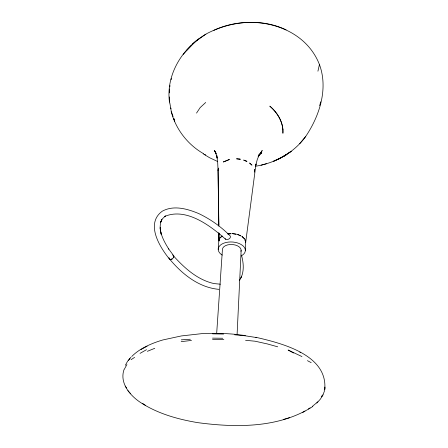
<?xml version="1.0" encoding="UTF-8"?>
<svg xmlns="http://www.w3.org/2000/svg" width="448" height="448" viewBox="0 0 448 448"><rect width="100%" height="100%" fill="white"/><g stroke="black" fill="none" stroke-linecap="round" stroke-linejoin="round"><path stroke-width="0.67" d="M169.366 92.915L169.4 88.95M245.353 250.533L245.7 242.228L255.998 163.979L255.634 165.861M237.076 334.74L241.142 250.359M324.839 387.615L324.744 389.553L324.201 390.779M160.138 228.458L161.224 234.354C159.958 229.566 159.466 224.263 161.784 219.71M324.89 387.038L324.744 389.553C328.014 354.743 281.669 343.252 255.814 337.282M216.653 333.71L222.426 249.586A9.369 5.432 3.3 0 1 232.747 244.546A9.369 5.432 3.3 0 1 240.934 251.406M218.215 249.413L218.831 241.114L218.786 232.848M161.767 219.66L160.552 222.432L162.49 218.719L165.497 215.942L164.494 216.513C186.043 207.178 210.347 225.686 225.607 239.232C227.427 240.094 230.07 238.946 230.49 236.93L230.334 236.118C221.273 226.789 210.448 219.167 198.71 213.562C187.421 208.841 173.611 204.854 162.17 211.254C145.264 223.737 159.634 246.915 169.445 259.045L170.178 259.414L172.133 259.028L173.606 257.499L173.796 255.92L168.314 248.433L168.784 249.099C164.64 242.469 160.524 235.256 160.171 227.259M218.747 225.271L218.064 170.604L218.378 168.168L218.064 170.604L218.831 226.128M169.775 86.923L170.022 85.568M171.097 79.766L171.332 78.506M317.923 71.187L319.441 64.54C303.604 24.041 250.65 12.936 213.898 30.313M124.029 369.55C119.353 383.001 129.97 395.522 140.526 402.483C157.707 413.672 177.839 419.311 197.887 422.66C236.242 427.767 279.21 428.176 312.85 406.454M255.511 166.488L257.214 159.706L259.56 153.95L258.138 156.783L262.237 150.483L259.868 154.039M319.665 105.678L320.718 101.802M173.606 257.499L173.796 255.92M239.546 280.258C244.53 272.871 243.757 263.267 241.444 255.074M316.831 403.066L320.348 399.162L322.986 394.845L324.386 391.194M322.039 395.668L321.502 396.894L322.986 394.845M124.314 369.264L126.935 364.543M125.334 365.288L127.613 361.217L130.889 357.263M240.464 278.628L241.556 276.696M196.532 113.092L200.166 107.587L205.699 102.48M255.618 166.225C275.234 163.1 293.978 152.79 305.67 136.5C319.53 115.948 328.423 88.771 319.441 64.54M299.684 143.718L305.67 136.5M205.929 34.502L205.458 34.462C182.073 48.171 165.469 75.292 169.579 102.9M183.193 54.398L191.038 45.836M186.273 50.697L195.91 41.25L205.744 34.182C230.048 21.084 260.742 17.724 286.093 29.876M317.878 401.783L312.413 406.342M192.461 44.016L198.464 38.948M258.558 155.4L261.75 152.869L258.614 155.254M308.364 409.013L310.1 407.87M131.062 359.688L134.602 357.37M302.77 412.44L304.998 411.09M140.045 353.36L146.502 349.703M140.991 349.513L147.134 346.214M147.37 351.322L154.767 348.298M283.5 419.446L289.509 417.687M261.061 165.228L266.364 163.733M170.178 259.414L172.133 259.028M181.166 341.662L191.509 340.413M227.763 233.957L231.162 233.682L227.976 233.929M181.306 339.842L190.344 339.248M220.399 284.194L213.965 283.567C197.036 279.776 183.758 267.4 172.626 254.929M212.492 338.128L222.779 338.257M212.582 333.844L223.608 334.051M212.537 339.332L223.843 339.573M245.594 340.306L255.097 341.214L267.355 343.935L277.704 346.814M234.646 334.785L245.448 335.838L256.301 337.512M245.358 335.552L234.226 334.225A99.887 43.294 3.2 0 0 201.6 333.665L181.317 335.944L162.904 339.942A99.87 43.282 3.2 0 0 131.729 356.535M218.87 289.346C198.503 287.526 181.591 273.65 169.042 258.406L168.986 257.662M217.717 161.543L209.474 157.662L203.196 153.854M301.958 356.574L288.114 350.022L293.513 353.024M299.802 352.139L300.485 352.492M307.434 360.657L311.192 362.65M203.521 153.67C187.701 144.631 175.745 129.153 171.164 111.49M204.602 154.325L205.688 154.986M142.598 403.39L145.37 405.311M215.387 151.799L214.362 150.914L215.186 151.822M127.882 390.662L129.102 392M129.914 392.89L130.732 393.781M225.12 238.61L225.607 239.232M215.242 151.575L214.452 150.545L216.205 153.989M125.199 386.098L126.61 387.979M216.065 153.39L215.555 152.225L217.202 158.133L216.759 155.383L217.678 162.473L218.064 170.604M171.483 111.972L173.096 116.586M173.785 118.563L174.709 121.195L173.925 118.586M170.996 108.791L170.61 107.486L171.248 111.311M169.59 101.618L169.35 96.919M169.814 102.922L170.492 106.831M218.893 233.19L218.831 241.114L219.582 238.762L218.982 240.598L218.904 233.022M218.596 204.075L218.798 225.109M222.242 255.091A13.586 7.874 3.3 0 1 222.208 243.902A13.586 7.874 3.3 0 1 241.466 244.698A13.586 7.874 3.3 0 1 241.226 255.875M128.419 360.573A99.87 43.282 3.2 0 1 129.948 358.534M282.918 129.59L282.912 133.263C283.556 122.64 277.788 112.75 269.808 106.142C276.674 112.157 282.1 120.316 282.918 129.59M220.265 237.681L219.794 238.112L222.191 236.029L220.265 237.681M291.122 151.379L284.021 156.083L291.122 151.379M286.25 154.739L279.003 158.827L286.25 154.739M224.067 161.627L223.35 162.008L229.438 159.482L224.067 161.627M281.008 157.763L273.644 161.23L281.008 157.763M239.238 159.085L236.533 158.805L240.402 159.236L239.238 159.085M233.201 233.727L232.305 233.593L236.382 234.237L233.201 233.727M245.93 160.966L243.684 160.07L246.966 161.409L245.93 160.966M238.112 234.668L237.518 234.416L240.946 235.928L238.112 234.668M250.253 163.576L249.598 163.016L251.955 165.144L250.253 163.576M242.396 236.807L241.881 236.342L244.53 238.851L242.396 236.807M245.566 241.702L244.877 239.389L245.7 242.228L245.566 241.702M254.498 170.184L254.397 169.518L254.671 172.077L254.498 170.184"/></g></svg>
